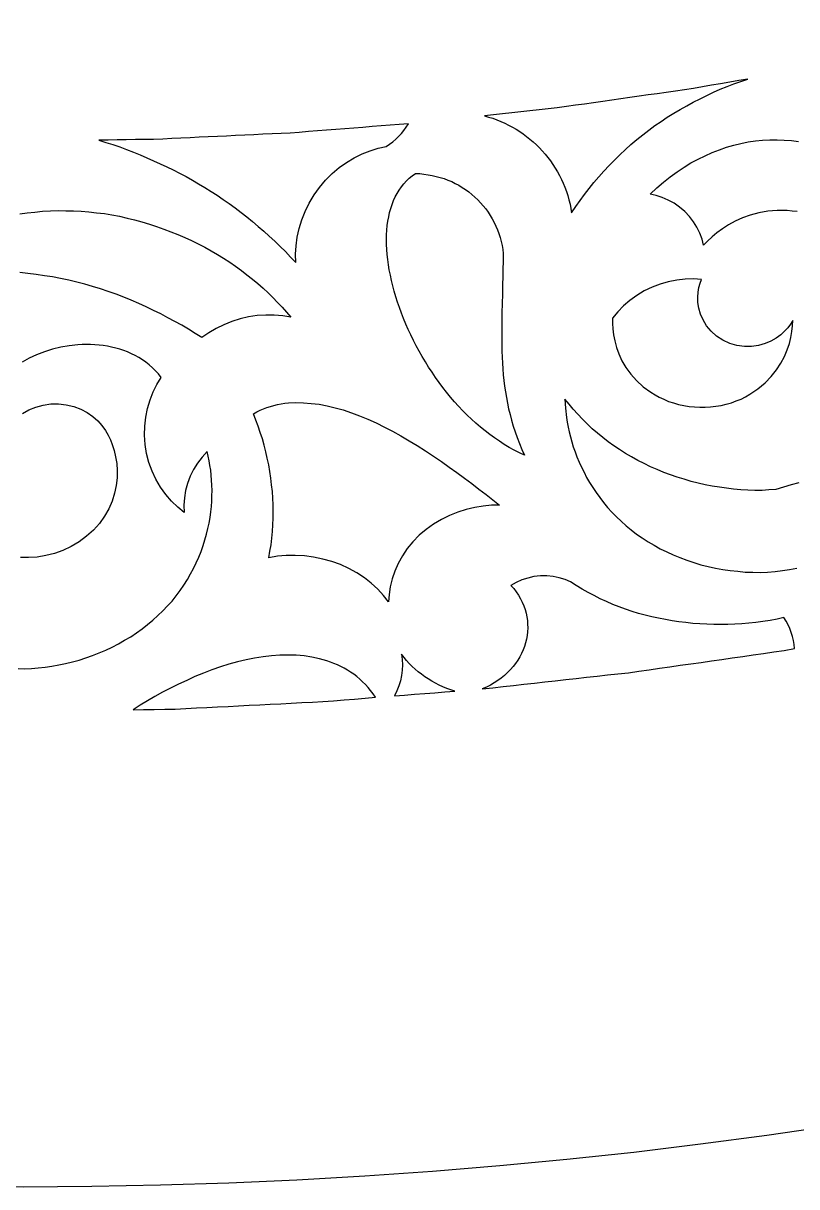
# Model space of a CAD drawing. Extents: x -1903 to -234, y -575 to 545.
# Drawn here: x -1342.9 to -1261.4, y -574.8 to -452.4 of the extents above; entities that cross this region are included whole.
import ezdxf

# ---------------------------------------------------------------- set-up
doc = ezdxf.new("R2010")
doc.units = 0
doc.layers.add('LAYER_1', color=18, linetype='CONTINUOUS')

msp = doc.modelspace()

# ---------------------------------------------------------------- linework, layer by layer
at = {"layer": 'LAYER_1'}
msp.add_lwpolyline([(-1342.912552403855, 545.219890420859, 0.4142135623730951), (-1902.912552403855, -14.78010957914103, 0.4142135623730951), (-1342.912552403855, -574.780109579141, 0.4142135623730951), (-782.912552403855, -14.78010957914103, 0.4142135623730951)], format="xyb", close=True, dxfattribs=at)
for points in [[(-1294.348999023438, -462.0981140136719), (-1293.904907226562, -462.2187194824219), (-1293.4677734375, -462.3556213378906), (-1293.037841796875, -462.5085144042969), (-1292.615600585938, -462.6770324707031), (-1292.201049804688, -462.8607788085938), (-1291.794677734375, -463.0594482421875), (-1291.396850585938, -463.2726745605469), (-1291.007690429688, -463.5000610351562), (-1290.627563476562, -463.7412719726562), (-1290.256958007812, -463.9959716796875), (-1289.895874023438, -464.2638244628906), (-1289.544921875, -464.5444030761719), (-1289.204345703125, -464.8374328613281), (-1288.874389648438, -465.1425170898438), (-1288.555419921875, -465.4593200683594), (-1288.247924804688, -465.7874450683594), (-1287.951904296875, -466.1266174316406), (-1287.668090820312, -466.4764099121094), (-1287.396606445312, -466.8365478515625), (-1287.137817382812, -467.2066040039062), (-1286.89208984375, -467.5862731933594), (-1286.659912109375, -467.9751892089844), (-1286.44140625, -468.3730163574219), (-1286.237182617188, -468.7793884277344), (-1286.047485351562, -469.1939697265625), (-1285.87255859375, -469.6164245605469), (-1285.713012695312, -470.0463562011719), (-1285.569091796875, -470.4834594726562), (-1285.441162109375, -470.9273681640625), (-1285.32958984375, -471.3777465820312), (-1285.23486328125, -471.8342590332031), (-1285.157348632812, -472.2965087890625), (-1284.710815429688, -471.6466674804688), (-1284.265869140625, -470.9957275390625), (-1283.787841796875, -470.3617553710938), (-1283.311157226562, -469.7279663085938), (-1282.802490234375, -469.1138000488281), (-1282.295166015625, -468.4998474121094), (-1281.757080078125, -467.9081115722656), (-1281.220336914062, -467.3165588378906), (-1280.654418945312, -466.7497253417969), (-1280.089721679688, -466.1830749511719), (-1279.49755859375, -465.6435241699219), (-1278.906616210938, -465.1041259765625), (-1278.2900390625, -464.5939636230469), (-1277.674682617188, -464.0839538574219), (-1277.03564453125, -463.6051635742188), (-1276.397827148438, -463.1265563964844), (-1275.738525390625, -462.6808471679688), (-1275.080200195312, -462.2352905273438), (-1274.40283203125, -461.8241577148438), (-1273.726440429688, -461.4131774902344), (-1273.033325195312, -461.037841796875), (-1272.341186523438, -460.66259765625), (-1271.63818359375, -460.3022155761719), (-1270.936157226562, -459.9403991699219), (-1270.222534179688, -459.6156921386719), (-1269.509521484375, -459.2911071777344), (-1268.787353515625, -459.0040283203125), (-1268.065673828125, -458.7170104980469), (-1267.33740234375, -458.4677429199219), (-1266.609497070312, -458.218505859375), (-1267.561279296875, -458.3843078613281), (-1268.513061523438, -458.5501098632812), (-1269.464721679688, -458.7159118652344), (-1270.41650390625, -458.8817138671875), (-1271.368286132812, -459.0474853515625), (-1272.320068359375, -459.2132873535156), (-1273.275512695312, -459.3553161621094), (-1274.232055664062, -459.4911499023438), (-1275.1884765625, -459.6269836425781), (-1276.14501953125, -459.7628173828125), (-1277.101440429688, -459.8986511230469), (-1278.057983398438, -460.0345153808594), (-1279.014404296875, -460.1703491210938), (-1279.970947265625, -460.3061828613281), (-1280.927368164062, -460.4420166015625), (-1281.883911132812, -460.5778503417969), (-1282.84033203125, -460.7136840820312), (-1283.796875, -460.8495178222656), (-1284.753295898438, -460.9853820800781), (-1285.709716796875, -461.1212158203125), (-1286.666870117188, -461.252197265625), (-1287.627075195312, -461.3579406738281), (-1288.58740234375, -461.4636840820312), (-1289.547607421875, -461.5694274902344), (-1290.507934570312, -461.6751708984375), (-1291.46826171875, -461.7809143066406), (-1292.428466796875, -461.8866577148438), (-1293.388671875, -461.9923706054688)], [(-1334.937744140625, -464.6572875976562), (-1334.206420898438, -464.8867492675781), (-1333.474365234375, -465.1161804199219), (-1332.751708984375, -465.3724975585938), (-1332.0283203125, -465.6288146972656), (-1331.315063476562, -465.9115600585938), (-1330.600830078125, -466.1943054199219), (-1329.897216796875, -466.5030822753906), (-1329.192626953125, -466.8118286132812), (-1328.499389648438, -467.1400146484375), (-1327.805541992188, -467.452880859375), (-1327.12353515625, -467.7913513183594), (-1326.440307617188, -468.1297912597656), (-1325.769409179688, -468.4933471679688), (-1325.097534179688, -468.8569030761719), (-1324.438354492188, -469.2451782226562), (-1323.778198242188, -469.6334228515625), (-1323.13134765625, -470.0459899902344), (-1322.4833984375, -470.4585266113281), (-1321.849609375, -470.89501953125), (-1321.214477539062, -471.3314514160156), (-1320.594116210938, -471.7914123535156), (-1319.972534179688, -472.2513427734375), (-1319.366333007812, -472.734375), (-1318.758911132812, -473.2173767089844), (-1318.16748046875, -473.7231140136719), (-1317.574829101562, -474.2287902832031), (-1316.998901367188, -474.7568054199219), (-1316.421630859375, -475.2847595214844), (-1315.86181640625, -475.8346557617188), (-1315.30078125, -476.3844909667969), (-1314.7578125, -476.9558715820312), (-1314.213500976562, -477.5271911621094), (-1314.228271484375, -476.6583251953125), (-1314.175048828125, -475.7691650390625), (-1314.049682617188, -474.8672180175781), (-1313.849243164062, -473.9554443359375), (-1313.572021484375, -473.0435791015625), (-1313.21728515625, -472.1440124511719), (-1312.786499023438, -471.266845703125), (-1312.282348632812, -470.4221496582031), (-1311.709350585938, -469.6195373535156), (-1311.0732421875, -468.8678894042969), (-1310.38134765625, -468.1749267578125), (-1309.6416015625, -467.5470886230469), (-1308.863037109375, -466.9891967773438), (-1308.054809570312, -466.5045166015625), (-1307.22607421875, -466.0945434570312), (-1306.385864257812, -465.7592468261719), (-1305.542602539062, -465.4971618652344), (-1304.704223632812, -465.3055725097656), (-1304.346069335938, -465.0765380859375), (-1304.00439453125, -464.8262939453125), (-1303.680297851562, -464.5557556152344), (-1303.374633789062, -464.2658386230469), (-1303.088012695312, -463.9574279785156), (-1302.821411132812, -463.6314392089844), (-1302.575561523438, -463.2887573242188), (-1302.351196289062, -462.9302368164062), (-1303.308227539062, -463.0054321289062), (-1304.265380859375, -463.0806274414062), (-1305.222412109375, -463.1558227539062), (-1306.179565429688, -463.2310180664062), (-1307.136596679688, -463.3062133789062), (-1308.09375, -463.3813781738281), (-1309.05078125, -463.4565734863281), (-1310.0078125, -463.5317687988281), (-1310.96484375, -463.6069641113281), (-1311.921997070312, -463.6821594238281), (-1312.879028320312, -463.7573547363281), (-1313.836181640625, -463.83251953125), (-1314.79345703125, -463.9034423828125), (-1315.75244140625, -463.9485473632812), (-1316.71142578125, -463.9936218261719), (-1317.67041015625, -464.0387268066406), (-1318.629272460938, -464.0838317871094), (-1319.588256835938, -464.1289367675781), (-1320.547241210938, -464.1740417480469), (-1321.506225585938, -464.2191467285156), (-1322.465209960938, -464.2642517089844), (-1323.424072265625, -464.309326171875), (-1324.383056640625, -464.3544311523438), (-1325.342041015625, -464.3995361328125), (-1326.301025390625, -464.4446411132812), (-1327.260009765625, -464.48974609375), (-1328.218994140625, -464.5348510742188), (-1329.178344726562, -464.5673828125), (-1330.13818359375, -464.5823669433594), (-1331.09814453125, -464.5973510742188), (-1332.057983398438, -464.6123352050781), (-1333.017944335938, -464.6273193359375), (-1333.977783203125, -464.6423034667969)], [(-1301.608764648438, -468.1508178710938), (-1301.155883789062, -468.1753845214844), (-1300.708984375, -468.2210998535156), (-1300.2685546875, -468.2873840332031), (-1299.835571289062, -468.3675231933594), (-1299.410522460938, -468.46044921875), (-1298.9931640625, -468.5727233886719), (-1298.583984375, -468.7037658691406), (-1298.183227539062, -468.8531188964844), (-1297.791625976562, -469.0202026367188), (-1297.409423828125, -469.2045593261719), (-1297.036987304688, -469.4056701660156), (-1296.675048828125, -469.6229858398438), (-1296.323852539062, -469.8560180664062), (-1295.984008789062, -470.104248046875), (-1295.655883789062, -470.3671569824219), (-1295.33984375, -470.6442565917969), (-1295.03662109375, -470.9350280761719), (-1294.74658203125, -471.2389526367188), (-1294.47021484375, -471.5555419921875), (-1294.2080078125, -471.88427734375), (-1293.96044921875, -472.2246398925781), (-1293.728149414062, -472.5761108398438), (-1293.511352539062, -472.9382019042969), (-1293.310913085938, -473.3104248046875), (-1293.127075195312, -473.6922607421875), (-1292.96044921875, -474.0831909179688), (-1292.8115234375, -474.4826965332031), (-1292.681030273438, -474.8903198242188), (-1292.569213867188, -475.3055419921875), (-1292.476806640625, -475.7278137207031), (-1292.404174804688, -476.1566772460938), (-1292.35205078125, -476.5916137695312), (-1292.369506835938, -477.4074401855469), (-1292.387329101562, -478.2232971191406), (-1292.405517578125, -479.0392150878906), (-1292.424194335938, -479.8551635742188), (-1292.447875976562, -480.8434448242188), (-1292.472290039062, -481.8318176269531), (-1292.4970703125, -482.8202209472656), (-1292.507568359375, -483.5151977539062), (-1292.518310546875, -484.2102355957031), (-1292.519653320312, -484.8795471191406), (-1292.521118164062, -485.5488891601562), (-1292.509887695312, -486.1964416503906), (-1292.498901367188, -486.843994140625), (-1292.47216796875, -487.4736022949219), (-1292.445556640625, -488.1032409667969), (-1292.400146484375, -488.7188110351562), (-1292.354736328125, -489.3343811035156), (-1292.287109375, -489.9397888183594), (-1292.2197265625, -490.5451965332031), (-1292.126953125, -491.1443176269531), (-1292.0341796875, -491.743408203125), (-1291.9130859375, -492.3400573730469), (-1291.791748046875, -492.9367065429688), (-1291.638793945312, -493.5348205566406), (-1291.485595703125, -494.1328735351562), (-1291.306640625, -494.7344360351562), (-1291.109252929688, -495.339599609375), (-1290.892700195312, -495.9493408203125), (-1290.656005859375, -496.5646057128906), (-1290.398193359375, -497.1863403320312), (-1290.118774414062, -497.8155517578125), (-1290.661254882812, -497.5584716796875), (-1291.19775390625, -497.2817993164062), (-1291.728149414062, -496.9861450195312), (-1292.251953125, -496.672119140625), (-1292.768920898438, -496.3403625488281), (-1293.278686523438, -495.9915161132812), (-1293.780883789062, -495.6261901855469), (-1294.275268554688, -495.2450256347656), (-1294.761596679688, -494.8486328125), (-1295.239501953125, -494.4376831054688), (-1295.70458984375, -494.0061340332031), (-1296.168823242188, -493.5745239257812), (-1296.615356445312, -493.1176147460938), (-1297.06103515625, -492.6605834960938), (-1297.48779296875, -492.1808166503906), (-1297.9140625, -491.6983337402344), (-1298.321044921875, -491.1870727539062), (-1298.727294921875, -490.6757202148438), (-1299.112426757812, -490.1473693847656), (-1299.496826171875, -489.6189575195312), (-1299.859008789062, -489.0761413574219), (-1300.220458984375, -488.5332336425781), (-1300.558715820312, -487.9784851074219), (-1300.896362304688, -487.4236755371094), (-1301.209716796875, -486.8595581054688), (-1301.5224609375, -486.2953796386719), (-1301.809936523438, -485.7244873046875), (-1302.096801757812, -485.1535339355469), (-1302.357666015625, -484.5784301757812), (-1302.617797851562, -484.0032653808594), (-1302.850952148438, -483.426513671875), (-1303.08349609375, -482.8497009277344), (-1303.2880859375, -482.2738952636719), (-1303.492309570312, -481.6980285644531), (-1303.667358398438, -481.1257019042969), (-1303.84228515625, -480.5533752441406), (-1303.987060546875, -479.9871520996094), (-1304.131713867188, -479.4208984375), (-1304.245483398438, -478.8633117675781), (-1304.359130859375, -478.3057250976562), (-1304.44091796875, -477.7593994140625), (-1304.522705078125, -477.2130737304688), (-1304.579956054688, -476.6767883300781), (-1304.620727539062, -476.1480407714844), (-1304.644653320312, -475.6275024414062), (-1304.651489257812, -475.1158142089844), (-1304.641235351562, -474.6136169433594), (-1304.613403320312, -474.1215209960938), (-1304.567993164062, -473.6402282714844), (-1304.504638671875, -473.1703491210938), (-1304.423217773438, -472.7125244140625), (-1304.323486328125, -472.2674255371094), (-1304.205200195312, -471.8356628417969), (-1304.067993164062, -471.4178771972656), (-1303.911865234375, -471.0147399902344), (-1303.736450195312, -470.6268615722656), (-1303.54150390625, -470.2549438476562), (-1303.326782226562, -469.8995361328125), (-1303.092041015625, -469.5613403320312), (-1302.837036132812, -469.2409973144531), (-1302.5615234375, -468.9391479492188), (-1302.26513671875, -468.6564025878906), (-1301.947631835938, -468.3934020996094)], [(-1280.839477539062, -483.3730163574219), (-1280.848266601562, -483.9285888671875), (-1280.819946289062, -484.5165100097656), (-1280.747436523438, -485.1356811523438), (-1280.623046875, -485.7838439941406), (-1280.438598632812, -486.4574890136719), (-1280.185668945312, -487.1513061523438), (-1279.855834960938, -487.8581848144531), (-1279.440673828125, -488.5688171386719), (-1278.933471679688, -489.2716979980469), (-1278.3291015625, -489.953125), (-1277.624755859375, -490.5975341796875), (-1276.821533203125, -491.1880187988281), (-1276.373291015625, -491.4475708007812), (-1275.924438476562, -491.7070617675781), (-1275.43408203125, -491.9224548339844), (-1274.943237304688, -492.1377868652344), (-1274.41796875, -492.301513671875), (-1273.892211914062, -492.4651184082031), (-1273.34130859375, -492.5710754394531), (-1272.790161132812, -492.677001953125), (-1272.224731445312, -492.7212524414062), (-1271.658935546875, -492.7655029296875), (-1271.090698242188, -492.7465515136719), (-1270.522338867188, -492.7276306152344), (-1269.963623046875, -492.6466064453125), (-1269.40478515625, -492.5655822753906), (-1268.86669921875, -492.426025390625), (-1268.328857421875, -492.2865295410156), (-1267.821533203125, -492.0941162109375), (-1267.314575195312, -491.9008483886719), (-1266.848388671875, -491.6473388671875), (-1266.382568359375, -491.3939208984375), (-1265.5390625, -490.8146057128906), (-1264.790893554688, -490.1803283691406), (-1264.140258789062, -489.5080261230469), (-1263.586059570312, -488.8131713867188), (-1263.124389648438, -488.1094970703125), (-1262.748901367188, -487.4085388183594), (-1262.452270507812, -486.7195434570312), (-1262.226318359375, -486.0497436523438), (-1262.062866210938, -485.4044189453125), (-1261.953735351562, -484.7872619628906), (-1261.891357421875, -484.2005004882812), (-1261.868896484375, -483.6453247070312), (-1262.101806640625, -484.0144348144531), (-1262.38720703125, -484.3901672363281), (-1262.731567382812, -484.7658386230469), (-1263.140747070312, -485.1323852539062), (-1263.619140625, -485.4784240722656), (-1264.16845703125, -485.7900695800781), (-1264.787231445312, -486.0513916015625), (-1265.46875, -486.2454528808594), (-1266.201416015625, -486.3554992675781), (-1266.96728515625, -486.3670043945312), (-1267.744140625, -486.2697143554688), (-1268.507080078125, -486.0523071289062), (-1269.231079101562, -485.7119140625), (-1269.889404296875, -485.2748718261719), (-1270.462890625, -484.7584533691406), (-1270.93896484375, -484.183837890625), (-1271.312255859375, -483.5736389160156), (-1271.584228515625, -482.949462890625), (-1271.761474609375, -482.3302001953125), (-1271.854248046875, -481.7308959960938), (-1271.874877929688, -481.16259765625), (-1271.835815429688, -480.6324462890625), (-1271.749145507812, -480.1443481445312), (-1271.6259765625, -479.6996459960938), (-1271.475708007812, -479.2977294921875), (-1272.33447265625, -479.2507019042969), (-1273.209838867188, -479.2746887207031), (-1274.093139648438, -479.3731689453125), (-1274.974731445312, -479.5481262207031), (-1275.844360351562, -479.7997741699219), (-1276.692260742188, -480.1265869140625), (-1277.508422851562, -480.5252075195312), (-1278.283935546875, -480.9905395507812), (-1279.0107421875, -481.51611328125), (-1279.68212890625, -482.0941772460938), (-1280.29296875, -482.7161560058594)], [(-1318.673217773438, -493.4492492675781), (-1318.326782226562, -493.2565307617188), (-1317.97509765625, -493.0820007324219), (-1317.618286132812, -492.9252624511719), (-1317.25634765625, -492.7860107421875), (-1316.8896484375, -492.6639404296875), (-1316.518310546875, -492.5586547851562), (-1316.142456054688, -492.4698791503906), (-1315.76220703125, -492.3972473144531), (-1315.377685546875, -492.3404235839844), (-1314.989135742188, -492.299072265625), (-1314.200561523438, -492.2615051269531), (-1313.3974609375, -492.2817993164062), (-1312.581909179688, -492.3484497070312), (-1311.755615234375, -492.450927734375), (-1310.9189453125, -492.60302734375), (-1310.072875976562, -492.8021545410156), (-1309.219116210938, -493.0456237792969), (-1308.358764648438, -493.330810546875), (-1307.493286132812, -493.6551208496094), (-1306.624145507812, -494.0158996582031), (-1305.752563476562, -494.4104919433594), (-1304.880126953125, -494.8362731933594), (-1304.00830078125, -495.2906494140625), (-1303.138549804688, -495.77099609375), (-1302.2724609375, -496.274658203125), (-1301.411376953125, -496.7990112304688), (-1300.557250976562, -497.3414611816406), (-1299.711303710938, -497.8994140625), (-1298.875366210938, -498.47021484375), (-1298.058715820312, -499.0551452636719), (-1297.239990234375, -499.6399230957031), (-1296.455078125, -500.2171325683594), (-1295.668701171875, -500.7891235351562), (-1294.921142578125, -501.3621520996094), (-1294.171752929688, -501.9349365234375), (-1293.468139648438, -502.4985046386719), (-1292.762939453125, -503.0619201660156), (-1293.60693359375, -503.07470703125), (-1294.47412109375, -503.1514282226562), (-1295.357421875, -503.2969665527344), (-1296.248413085938, -503.5151672363281), (-1297.138793945312, -503.7945251464844), (-1298.018676757812, -504.1357727050781), (-1298.875732421875, -504.5530395507812), (-1299.699340820312, -505.0440979003906), (-1300.478881835938, -505.6047973632812), (-1301.20458984375, -506.2292175292969), (-1301.867797851562, -506.9098205566406), (-1302.461547851562, -507.6378479003906), (-1302.980346679688, -508.403564453125), (-1303.420532226562, -509.1967468261719), (-1303.780517578125, -510.0071105957031), (-1304.060546875, -510.8246154785156), (-1304.262573242188, -511.6398620605469), (-1304.389770507812, -512.4444580078125), (-1304.446899414062, -513.23095703125), (-1304.9814453125, -512.5497436523438), (-1305.584594726562, -511.8958435058594), (-1306.254028320312, -511.2775573730469), (-1306.986328125, -510.7031860351562), (-1307.7763671875, -510.1806335449219), (-1308.617797851562, -509.717041015625), (-1309.502685546875, -509.3186340332031), (-1310.422485351562, -508.9903869628906), (-1311.36767578125, -508.7357177734375), (-1312.32958984375, -508.5415649414062), (-1313.2978515625, -508.4083251953125), (-1314.26220703125, -508.3496704101562), (-1315.213256835938, -508.3632507324219), (-1316.142822265625, -508.4453430175781), (-1317.043334960938, -508.5911865234375), (-1316.930786132812, -507.9046936035156), (-1316.818603515625, -507.2182312011719), (-1316.743530273438, -506.5236206054688), (-1316.668701171875, -505.8289794921875), (-1316.631591796875, -505.1287231445312), (-1316.594604492188, -504.428466796875), (-1316.595703125, -503.7251586914062), (-1316.596923828125, -503.0218505859375), (-1316.63623046875, -502.3181762695312), (-1316.675537109375, -501.6144714355469), (-1316.752685546875, -500.9131164550781), (-1316.829711914062, -500.2117309570312), (-1316.944091796875, -499.5153198242188), (-1317.058349609375, -498.8188781738281), (-1317.209106445312, -498.1300659179688), (-1317.359497070312, -497.4412536621094), (-1317.545532226562, -496.7625732421875), (-1317.73095703125, -496.0838928222656), (-1317.95068359375, -495.4177856445312), (-1318.169921875, -494.7516784667969), (-1318.421875, -494.1004943847656)], [(-1291.5537109375, -511.5052795410156), (-1291.258911132812, -511.8397216796875), (-1290.99169921875, -512.1845092773438), (-1290.751953125, -512.5386352539062), (-1290.539306640625, -512.9011840820312), (-1290.353637695312, -513.2710571289062), (-1290.194580078125, -513.6472778320312), (-1290.061889648438, -514.0289306640625), (-1289.955444335938, -514.4148559570312), (-1289.874877929688, -514.80419921875), (-1289.819946289062, -515.1959228515625), (-1289.79052734375, -515.5889892578125), (-1289.786254882812, -515.9824829101562), (-1289.806884765625, -516.3753051757812), (-1289.852172851562, -516.7664794921875), (-1289.921875, -517.1550903320312), (-1290.015747070312, -517.5400390625), (-1290.133544921875, -517.9203491210938), (-1290.27490234375, -518.2949829101562), (-1290.439697265625, -518.6630859375), (-1290.62744140625, -519.0234985351562), (-1290.838012695312, -519.3753051757812), (-1291.071166992188, -519.7174072265625), (-1291.326416015625, -520.0489501953125), (-1291.603515625, -520.3687744140625), (-1291.90234375, -520.6759643554688), (-1292.222412109375, -520.9695434570312), (-1292.563354492188, -521.2484130859375), (-1292.924926757812, -521.5115966796875), (-1293.306884765625, -521.7581176757812), (-1293.708740234375, -521.9869384765625), (-1294.130126953125, -522.1970825195312), (-1294.57080078125, -522.387451171875), (-1293.471801757812, -522.2660522460938), (-1292.372680664062, -522.1445922851562), (-1291.273681640625, -522.023193359375), (-1290.174682617188, -521.9017333984375), (-1289.07568359375, -521.7803344726562), (-1287.976684570312, -521.6588745117188), (-1286.877685546875, -521.5374755859375), (-1285.778564453125, -521.416015625), (-1284.679565429688, -521.2946166992188), (-1283.58056640625, -521.1731567382812), (-1282.481567382812, -521.0517578125), (-1281.382568359375, -520.9303588867188), (-1280.283569335938, -520.8088989257812), (-1279.184448242188, -520.6875), (-1278.089111328125, -520.5372924804688), (-1276.994506835938, -520.3814697265625), (-1275.899780273438, -520.2256469726562), (-1274.805053710938, -520.06982421875), (-1273.71044921875, -519.9140014648438), (-1272.61572265625, -519.7581787109375), (-1271.521118164062, -519.6024169921875), (-1270.426391601562, -519.4465942382812), (-1269.331787109375, -519.290771484375), (-1268.237060546875, -519.1349487304688), (-1267.142456054688, -518.9791259765625), (-1266.047729492188, -518.8233032226562), (-1264.953125, -518.66748046875), (-1263.8583984375, -518.5116577148438), (-1262.765625, -518.3438720703125), (-1261.676391601562, -518.1537475585938), (-1261.725341796875, -517.7221069335938), (-1261.800415039062, -517.2945556640625), (-1261.901489257812, -516.8721923828125), (-1262.028442382812, -516.4559936523438), (-1262.18115234375, -516.0469360351562), (-1262.359497070312, -515.6460571289062), (-1262.563110351562, -515.2543334960938), (-1262.792114257812, -514.872802734375), (-1263.525390625, -515.0452880859375), (-1264.263549804688, -515.1817626953125), (-1265.004028320312, -515.2962646484375), (-1265.745483398438, -515.3934936523438), (-1266.487548828125, -515.4734497070312), (-1267.229858398438, -515.5362548828125), (-1267.972045898438, -515.5819091796875), (-1268.713500976562, -515.6104736328125), (-1269.453979492188, -515.6220092773438), (-1270.192993164062, -515.6165161132812), (-1270.930053710938, -515.5941162109375), (-1271.664794921875, -515.5547485351562), (-1272.396850585938, -515.49853515625), (-1273.125732421875, -515.4254760742188), (-1273.85107421875, -515.335693359375), (-1274.572387695312, -515.2291870117188), (-1275.289428710938, -515.10595703125), (-1276.001586914062, -514.9661254882812), (-1276.708618164062, -514.8096923828125), (-1277.410034179688, -514.63671875), (-1278.105590820312, -514.4473266601562), (-1278.794677734375, -514.241455078125), (-1279.476928710938, -514.0191650390625), (-1280.153198242188, -513.7720336914062), (-1280.8232421875, -513.4974975585938), (-1281.4853515625, -513.2070922851562), (-1282.13916015625, -512.9008178710938), (-1282.7841796875, -512.5787353515625), (-1283.420166015625, -512.2409057617188), (-1284.046630859375, -511.8874206542969), (-1284.663208007812, -511.518310546875), (-1285.26953125, -511.1336669921875), (-1285.844848632812, -510.8893432617188), (-1286.46044921875, -510.6985168457031), (-1287.107421875, -510.568359375), (-1287.775268554688, -510.5042114257812), (-1288.452026367188, -510.5092163085938), (-1289.125366210938, -510.5839538574219), (-1289.782836914062, -510.7264099121094), (-1290.4130859375, -510.9320678710938), (-1291.005981445312, -511.1943969726562)], [(-1331.34326171875, -524.5999145507812), (-1330.2314453125, -524.578369140625), (-1329.119506835938, -524.5567626953125), (-1328.007690429688, -524.53515625), (-1326.895874023438, -524.5136108398438), (-1325.78515625, -524.4572143554688), (-1324.674438476562, -524.4006958007812), (-1323.563842773438, -524.34423828125), (-1322.453125, -524.2877807617188), (-1321.342529296875, -524.2313232421875), (-1320.23193359375, -524.1748046875), (-1319.121337890625, -524.1183471679688), (-1318.0107421875, -524.0618896484375), (-1316.900146484375, -524.0054321289062), (-1315.78955078125, -523.9489135742188), (-1314.679077148438, -523.8924560546875), (-1313.568603515625, -523.8359985351562), (-1312.458129882812, -523.779541015625), (-1311.347534179688, -523.7230834960938), (-1310.238403320312, -523.64599609375), (-1309.130126953125, -523.5547485351562), (-1308.02197265625, -523.4635009765625), (-1306.913696289062, -523.3722534179688), (-1305.805541992188, -523.281005859375), (-1306.060180664062, -522.9169311523438), (-1306.324951171875, -522.5706176757812), (-1306.599609375, -522.241943359375), (-1306.883911132812, -521.9305419921875), (-1307.177612304688, -521.63623046875), (-1307.480346679688, -521.3587036132812), (-1307.791870117188, -521.0977172851562), (-1308.111938476562, -520.8530883789062), (-1308.440185546875, -520.6244506835938), (-1308.7763671875, -520.41162109375), (-1309.120239257812, -520.21435546875), (-1309.471557617188, -520.0323486328125), (-1309.829956054688, -519.8654174804688), (-1310.195190429688, -519.7132568359375), (-1310.567016601562, -519.5755615234375), (-1310.945190429688, -519.4522094726562), (-1311.720581054688, -519.2302856445312), (-1312.518432617188, -519.054931640625), (-1313.33642578125, -518.930908203125), (-1314.172241210938, -518.8562622070312), (-1315.023803710938, -518.8291015625), (-1315.88916015625, -518.847412109375), (-1316.76611328125, -518.9093627929688), (-1317.652465820312, -519.0128784179688), (-1318.546264648438, -519.1560668945312), (-1319.445068359375, -519.3369750976562), (-1320.347045898438, -519.5537109375), (-1321.25, -519.8042602539062), (-1322.151489257812, -520.0867309570312), (-1323.049560546875, -520.3990478515625), (-1323.94189453125, -520.7394409179688), (-1324.826293945312, -521.1058349609375), (-1325.700439453125, -521.4962768554688), (-1326.562133789062, -521.9088745117188), (-1327.409423828125, -522.32763671875), (-1328.239990234375, -522.7521362304688), (-1329.051025390625, -523.1934814453125), (-1329.840209960938, -523.6498413085938), (-1330.605102539062, -524.1193237304688)], [(-1303.064453125, -518.7401123046875), (-1302.996215820312, -519.3008422851562), (-1302.974853515625, -519.8627319335938), (-1303.000244140625, -520.4234619140625), (-1303.071899414062, -520.9805908203125), (-1303.189697265625, -521.5317993164062), (-1303.353393554688, -522.07470703125), (-1303.562377929688, -522.6070556640625), (-1303.816650390625, -523.12646484375), (-1302.7548828125, -523.0430908203125), (-1301.693115234375, -522.959716796875), (-1300.631469726562, -522.8763427734375), (-1299.569702148438, -522.79296875), (-1298.507934570312, -522.7095947265625), (-1297.446166992188, -522.6262817382812), (-1297.875610351562, -522.4893188476562), (-1298.296875, -522.3368530273438), (-1298.709350585938, -522.1691284179688), (-1299.112915039062, -521.9865112304688), (-1299.506713867188, -521.789306640625), (-1299.890380859375, -521.5777587890625), (-1300.263427734375, -521.3521728515625), (-1300.625366210938, -521.1128540039062), (-1300.975708007812, -520.860107421875), (-1301.31396484375, -520.59423828125), (-1301.639770507812, -520.3155517578125), (-1301.95263671875, -520.0243530273438), (-1302.251953125, -519.7208862304688), (-1302.537231445312, -519.4054565429688), (-1302.808349609375, -519.0784301757812)]]:
    msp.add_lwpolyline(points, close=True, dxfattribs=at)
for points in [[(-1261.394165039062, -472.1751403808594), (-1261.93017578125, -472.1167297363281), (-1262.465942382812, -472.0582580566406), (-1262.9873046875, -472.0528564453125), (-1263.508422851562, -472.0473937988281), (-1264.5087890625, -472.1321716308594), (-1265.457763671875, -472.3008422851562), (-1266.348388671875, -472.5409851074219), (-1267.176513671875, -472.8402709960938), (-1267.9404296875, -473.1869812011719), (-1268.640014648438, -473.5703125), (-1269.276733398438, -473.9805908203125), (-1269.85302734375, -474.4093627929688), (-1270.373779296875, -474.8394470214844), (-1270.841918945312, -475.2684326171875), (-1271.26025390625, -475.6993408203125), (-1271.4248046875, -475.0684204101562), (-1271.656616210938, -474.43994140625), (-1271.956787109375, -473.8240966796875), (-1272.324096679688, -473.2314147949219), (-1272.7548828125, -472.6724853515625), (-1273.243774414062, -472.1571655273438), (-1273.782836914062, -471.6941833496094), (-1274.36328125, -471.2905578613281), (-1274.974731445312, -470.9513244628906), (-1275.606567382812, -470.6792297363281), (-1276.248168945312, -470.4748840332031), (-1276.889526367188, -470.3368225097656), (-1276.192749023438, -469.6791687011719), (-1275.487060546875, -469.0668029785156), (-1274.773071289062, -468.4989929199219), (-1274.051147460938, -467.9750671386719), (-1273.322265625, -467.4943542480469), (-1272.586791992188, -467.05615234375), (-1271.845336914062, -466.6597595214844), (-1271.10009765625, -466.2953186035156), (-1270.3525390625, -465.9559326171875), (-1269.600952148438, -465.6563720703125), (-1268.845947265625, -465.3959655761719), (-1268.088012695312, -465.1739807128906), (-1267.328002929688, -464.9898071289062), (-1266.566528320312, -464.8427734375), (-1265.804077148438, -464.732177734375), (-1265.04150390625, -464.6573791503906), (-1264.279296875, -464.6177062988281), (-1263.518310546875, -464.6124877929688), (-1262.759033203125, -464.6410522460938), (-1262.002319335938, -464.7027587890625), (-1261.248901367188, -464.7969360351562)], [(-1343.281494140625, -472.4136047363281), (-1342.483642578125, -472.301025390625), (-1341.676879882812, -472.2200622558594), (-1340.870361328125, -472.1390991210938), (-1340.05810546875, -472.1023559570312), (-1339.24609375, -472.0656127929688), (-1338.431640625, -472.0736694335938), (-1337.617309570312, -472.0816955566406), (-1336.803955078125, -472.1347045898438), (-1335.990356445312, -472.1876831054688), (-1335.181274414062, -472.2853698730469), (-1334.371826171875, -472.383056640625), (-1333.570190429688, -472.5247802734375), (-1332.767944335938, -472.6665344238281), (-1331.976928710938, -472.8512573242188), (-1331.185302734375, -473.0359497070312), (-1330.407958984375, -473.2622680664062), (-1329.629638671875, -473.4885559082031), (-1328.868774414062, -473.7546691894531), (-1328.107299804688, -474.009033203125), (-1327.3662109375, -474.2899169921875), (-1326.6240234375, -474.5707702636719), (-1325.904541015625, -474.8877563476562), (-1325.183837890625, -475.2047119140625), (-1324.488037109375, -475.5553588867188), (-1323.791137695312, -475.9059448242188), (-1323.12109375, -476.2875366210938), (-1322.449829101562, -476.6690979003906), (-1321.80712890625, -477.0788879394531), (-1321.163208007812, -477.4886169433594), (-1320.54931640625, -477.9236755371094), (-1319.934204101562, -478.3587036132812), (-1319.350219726562, -478.8161315917969), (-1318.76513671875, -479.2735290527344), (-1318.2119140625, -479.7504272460938), (-1317.657470703125, -480.2272644042969), (-1317.1357421875, -480.7207336425781), (-1316.61279296875, -481.2141418457031), (-1316.12255859375, -481.7213745117188), (-1315.631469726562, -482.2285461425781), (-1315.173095703125, -482.7468566894531), (-1314.713745117188, -483.2650756835938), (-1315.58544921875, -483.1295166015625), (-1316.476196289062, -483.0582275390625), (-1317.37890625, -483.0543518066406), (-1318.285766601562, -483.1198120117188), (-1319.188720703125, -483.2553405761719), (-1320.07958984375, -483.4602966308594), (-1320.95068359375, -483.7328186035156), (-1321.794067382812, -484.0697326660156), (-1322.60302734375, -484.4667663574219), (-1323.371215820312, -484.9186706542969), (-1324.093627929688, -485.4194030761719), (-1324.793701171875, -484.9815063476562), (-1325.492553710938, -484.5435791015625), (-1326.216186523438, -484.1315002441406), (-1326.9384765625, -483.7193603515625), (-1327.684204101562, -483.3350524902344), (-1328.428955078125, -482.9435424804688), (-1329.196044921875, -482.5652160644531), (-1329.9619140625, -482.1868591308594), (-1330.748168945312, -481.83935546875), (-1331.533203125, -481.4917907714844), (-1332.336669921875, -481.1767272949219), (-1333.139038085938, -480.8616638183594), (-1333.9580078125, -480.5805969238281), (-1334.775756835938, -480.2994995117188), (-1335.608154296875, -480.0537414550781), (-1336.439453125, -479.8079528808594), (-1337.283081054688, -479.5986938476562), (-1338.125854492188, -479.3893737792969), (-1338.978759765625, -479.2174987792969), (-1339.830932617188, -479.0455932617188), (-1340.690673828125, -478.9118347167969), (-1341.550048828125, -478.7780456542969), (-1342.414672851562, -478.682861328125), (-1343.27880859375, -478.5761108398438)], [(-1343.461303710938, -520.26123046875), (-1342.762451171875, -520.2769775390625), (-1342.050537109375, -520.2318725585938), (-1341.338745117188, -520.186767578125), (-1340.618774414062, -520.095947265625), (-1339.899169921875, -520.0050659179688), (-1339.176879882812, -519.8667602539062), (-1338.455078125, -519.728515625), (-1337.736450195312, -519.5419311523438), (-1337.018432617188, -519.3553466796875), (-1336.309814453125, -519.1201171875), (-1335.601806640625, -518.8849487304688), (-1334.909423828125, -518.6016845703125), (-1334.2177734375, -518.3184204101562), (-1333.547973632812, -517.9884033203125), (-1332.87890625, -517.658447265625), (-1332.237548828125, -517.2838134765625), (-1331.59716796875, -516.9092407226562), (-1330.98974609375, -516.4927978515625), (-1330.383422851562, -516.076416015625), (-1329.81494140625, -515.621826171875), (-1329.24755859375, -515.1671752929688), (-1328.722290039062, -514.6784057617188), (-1328.197998046875, -514.1895751953125), (-1327.718994140625, -513.6712036132812), (-1327.2412109375, -513.152587890625), (-1326.8115234375, -512.595458984375), (-1326.382934570312, -512.038330078125), (-1326.003540039062, -511.463134765625), (-1325.625244140625, -510.8879699707031), (-1325.296875, -510.2997436523438), (-1324.969360351562, -509.7115783691406), (-1324.691772460938, -509.1153869628906), (-1324.414916992188, -508.5192565917969), (-1324.187133789062, -507.9198608398438), (-1323.9599609375, -507.3204956054688), (-1323.7802734375, -506.7223815917969), (-1323.60107421875, -506.1242980957031), (-1323.467407226562, -505.5315246582031), (-1323.333984375, -504.9387512207031), (-1323.24365234375, -504.3549194335938), (-1323.153442382812, -503.7711181640625), (-1323.103393554688, -503.1994323730469), (-1323.053588867188, -502.6277465820312), (-1323.040771484375, -502.0708618164062), (-1323.028076171875, -501.5139770507812), (-1323.049194335938, -500.9740905761719), (-1323.0703125, -500.4342041015625), (-1323.1220703125, -499.9130859375), (-1323.173828125, -499.3919677734375), (-1323.253051757812, -498.8909606933594), (-1323.33203125, -498.3899230957031), (-1323.538696289062, -497.4299926757812), (-1324.068603515625, -498.00439453125), (-1324.548706054688, -498.6324768066406), (-1324.970092773438, -499.3077697753906), (-1325.3251953125, -500.0221252441406), (-1325.608032226562, -500.76611328125), (-1325.814086914062, -501.5293579101562), (-1325.94140625, -502.3010864257812), (-1325.989990234375, -503.0705261230469), (-1325.962158203125, -503.8275146484375), (-1326.647094726562, -503.2655639648438), (-1327.29638671875, -502.6371459960938), (-1327.900268554688, -501.9347229003906), (-1328.448974609375, -501.1639099121094), (-1328.932983398438, -500.339111328125), (-1329.343994140625, -499.4673461914062), (-1329.675048828125, -498.5571594238281), (-1329.920654296875, -497.6183471679688), (-1330.07763671875, -496.66162109375), (-1330.14453125, -495.6980895996094), (-1330.122192382812, -494.7390747070312), (-1330.013305664062, -493.7954406738281), (-1329.82275390625, -492.8773193359375), (-1329.556640625, -491.9937438964844), (-1329.22216796875, -491.1524658203125), (-1328.82763671875, -490.3596801757812), (-1328.381591796875, -489.6200561523438), (-1328.677368164062, -489.2582397460938), (-1328.988159179688, -488.918212890625), (-1329.313232421875, -488.5996704101562), (-1329.651611328125, -488.30224609375), (-1330.002807617188, -488.0256652832031), (-1330.36572265625, -487.7695922851562), (-1330.739868164062, -487.5336608886719), (-1331.124389648438, -487.3175964355469), (-1331.518432617188, -487.1210327148438), (-1331.921264648438, -486.9436645507812), (-1332.332275390625, -486.78515625), (-1332.750610351562, -486.6452026367188), (-1333.175415039062, -486.5234680175781), (-1333.606201171875, -486.4195861816406), (-1334.0419921875, -486.3333129882812), (-1334.482055664062, -486.2642822265625), (-1334.92578125, -486.2121276855469), (-1335.372314453125, -486.1766052246094), (-1335.820922851562, -486.1573181152344), (-1336.270874023438, -486.1539916992188), (-1336.721435546875, -486.166259765625), (-1337.171875, -486.19384765625), (-1338.069213867188, -486.2935485839844), (-1338.95703125, -486.4505004882812), (-1339.8291015625, -486.662109375), (-1340.679321289062, -486.9257507324219), (-1341.501586914062, -487.2388305664062), (-1342.289794921875, -487.5987548828125), (-1343.03759765625, -487.9989624023438)], [(-1261.215698242188, -500.6982421875), (-1262.031860351562, -500.9166259765625), (-1262.8349609375, -501.1680603027344), (-1263.63818359375, -501.4195251464844), (-1264.373168945312, -501.4619140625), (-1265.10791015625, -501.5043029785156), (-1265.850952148438, -501.5083312988281), (-1266.597045898438, -501.4903869628906), (-1267.347900390625, -501.4336853027344), (-1268.098266601562, -501.3769226074219), (-1268.849487304688, -501.2805480957031), (-1269.600219726562, -501.18408203125), (-1270.348266601562, -501.0474853515625), (-1271.095336914062, -500.9107971191406), (-1271.835815429688, -500.7338256835938), (-1272.575561523438, -500.5567016601562), (-1273.3046875, -500.3395690917969), (-1274.032836914062, -500.122314453125), (-1274.74658203125, -499.8656616210938), (-1275.459350585938, -499.60888671875), (-1276.154052734375, -499.3137512207031), (-1276.84765625, -499.0184936523438), (-1277.519775390625, -498.686279296875), (-1278.190673828125, -498.3539428710938), (-1278.8369140625, -497.9864501953125), (-1279.48193359375, -497.6188049316406), (-1280.09912109375, -497.2181396484375), (-1280.71533203125, -496.8173217773438), (-1281.301147460938, -496.3858947753906), (-1281.885864257812, -495.9542846679688), (-1282.43896484375, -495.4868774414062), (-1282.992065429688, -495.0119323730469), (-1283.510498046875, -494.5129699707031), (-1284.028076171875, -494.0139465332031), (-1284.509643554688, -493.4939270019531), (-1284.990356445312, -492.9737854003906), (-1285.43408203125, -492.435791015625), (-1285.876953125, -491.8976745605469), (-1285.81591796875, -492.8492431640625), (-1285.701171875, -493.8304138183594), (-1285.614379882812, -494.3344421386719), (-1285.527587890625, -494.8385009765625), (-1285.408447265625, -495.3543701171875), (-1285.289184570312, -495.8702392578125), (-1285.135009765625, -496.3958740234375), (-1284.980590820312, -496.9214782714844), (-1284.788452148438, -497.4544372558594), (-1284.596069335938, -497.9873352050781), (-1284.363525390625, -498.5247192382812), (-1284.130493164062, -499.06201171875), (-1283.855102539062, -499.6004638671875), (-1283.5791015625, -500.1388549804688), (-1283.258666992188, -500.6746215820312), (-1282.937622070312, -501.2103271484375), (-1282.570434570312, -501.7392883300781), (-1282.20263671875, -502.2681579589844), (-1281.787719726562, -502.7857971191406), (-1281.3720703125, -503.3033752441406), (-1280.909790039062, -503.7979431152344), (-1280.447387695312, -504.2870178222656), (-1279.93798828125, -504.7536010742188), (-1279.427612304688, -505.2200622558594), (-1278.871459960938, -505.6589965820312), (-1278.314331054688, -506.0977478027344), (-1277.713500976562, -506.5040588378906), (-1277.111572265625, -506.9102172851562), (-1276.46875, -507.2791442871094), (-1275.824951171875, -507.6479187011719), (-1275.14404296875, -507.9750671386719), (-1274.462158203125, -508.3020935058594), (-1273.747802734375, -508.5836181640625), (-1273.032470703125, -508.8650207519531), (-1272.2900390625, -509.0976867675781), (-1271.546752929688, -509.3302307128906), (-1270.782470703125, -509.5115051269531), (-1270.017333984375, -509.6926879882812), (-1269.23779296875, -509.8209228515625), (-1268.457397460938, -509.9490966796875), (-1267.669311523438, -510.0235290527344), (-1266.880493164062, -510.097900390625), (-1266.090942382812, -510.1186218261719), (-1265.300903320312, -510.1393127441406), (-1264.5166015625, -510.1073303222656), (-1263.735717773438, -510.0528259277344), (-1262.967163085938, -509.9458618164062), (-1262.198608398438, -509.8388671875), (-1261.4482421875, -509.683837890625)], [(-1343.005615234375, -493.4063415527344), (-1342.336547851562, -493.0354614257812), (-1341.604614257812, -492.735595703125), (-1340.823974609375, -492.5233764648438), (-1340.012084960938, -492.4090576171875), (-1339.189331054688, -492.3982543945312), (-1338.376708984375, -492.4912719726562), (-1337.594360351562, -492.6829528808594), (-1336.860107421875, -492.9635620117188), (-1336.187866210938, -493.3197631835938), (-1335.587524414062, -493.7361145019531), (-1335.064208984375, -494.1966247558594), (-1334.619262695312, -494.6858520507812), (-1334.250732421875, -495.18994140625), (-1333.953979492188, -495.6970825195312), (-1333.722900390625, -496.19775390625), (-1333.550537109375, -496.6846313476562), (-1333.345703125, -497.3074645996094), (-1333.1826171875, -497.9729614257812), (-1333.069702148438, -498.6789245605469), (-1333.015502929688, -499.421630859375), (-1333.028930664062, -500.1957397460938), (-1333.118041992188, -500.9940795898438), (-1333.290405273438, -501.8076477050781), (-1333.551879882812, -502.625732421875), (-1333.90625, -503.4362182617188), (-1334.354858398438, -504.2258605957031), (-1334.896362304688, -504.9810485839844), (-1335.525756835938, -505.6883850097656), (-1336.235229492188, -506.3353576660156), (-1337.01416015625, -506.9112243652344), (-1337.849487304688, -507.4074096679688), (-1338.7265625, -507.8180236816406), (-1339.630004882812, -508.1400756835938), (-1340.544555664062, -508.3733215332031), (-1341.455810546875, -508.5202331542969), (-1342.3505859375, -508.58544921875), (-1343.217651367188, -508.565673828125)]]:
    msp.add_lwpolyline(points, dxfattribs=at)

doc.saveas('drawing.dxf')
